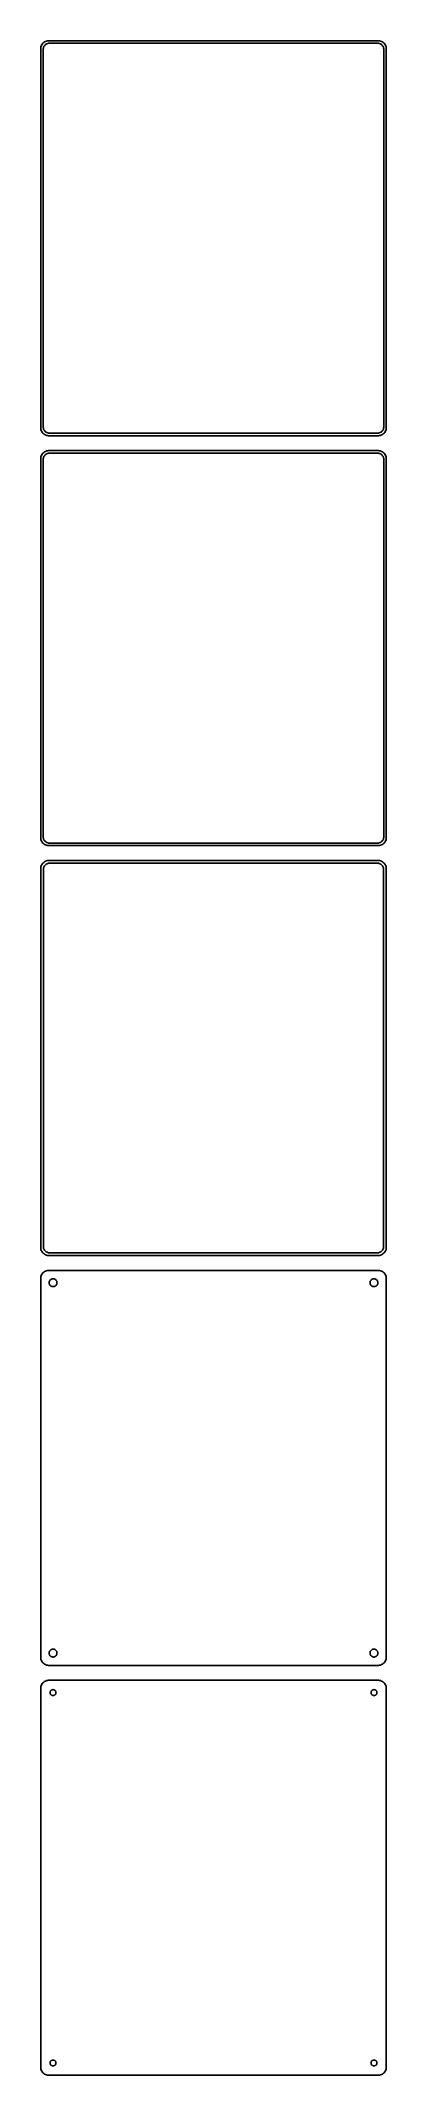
# Model space of a CAD drawing. Header units: metres. Extents: x -105 to 105, y 876 to 2112.
import ezdxf

# ---------------------------------------------------------------- set-up
doc = ezdxf.new("R2010")
doc.units = ezdxf.units.M

msp = doc.modelspace()

# ---------------------------------------------------------------- linework, layer by layer
for p, q in [((-104.961, 2107.63), (-105, 2107)), ((-105, 2107), (-105, 1877)), ((-104.843, 2108.24), (-104.961, 2107.63)), ((-104.649, 2108.84), (-104.843, 2108.24)), ((-104.382, 2109.41), (-104.649, 2108.84)), ((-104.045, 2109.94), (-104.382, 2109.41)), ((-103.645, 2110.42), (-104.045, 2109.94)), ((-103.187, 2110.85), (-103.645, 2110.42)), ((-103.5, 2106.5), (-103.468, 2107)), ((-103.5, 1877.5), (-103.5, 2106.5)), ((-103.468, 2107), (-103.374, 2107.49)), ((-103.374, 2107.49), (-103.219, 2107.97)), ((-103.219, 2107.97), (-103.005, 2108.43)), ((-102.679, 2111.22), (-103.187, 2110.85)), ((-103.005, 2108.43), (-102.736, 2108.85)), ((-102.736, 2108.85), (-102.416, 2109.24)), ((-102.129, 2111.52), (-102.679, 2111.22)), ((-102.416, 2109.24), (-102.05, 2109.58)), ((-101.545, 2111.76), (-102.129, 2111.52)), ((-102.05, 2109.58), (-101.643, 2109.88)), ((-101.643, 2109.88), (-101.203, 2110.12)), ((-100.937, 2111.91), (-101.545, 2111.76)), ((-101.203, 2110.12), (-100.736, 2110.3)), ((-100.314, 2111.99), (-100.937, 2111.91)), ((-100.736, 2110.3), (-100.25, 2110.43)), ((100.314, 2111.99), (-100.314, 2111.99)), ((-100.25, 2110.43), (-99.7512, 2110.49)), ((-99.7512, 2110.49), (99.7512, 2110.49)), ((99.7512, 2110.49), (100.25, 2110.43)), ((100.25, 2110.43), (100.736, 2110.3)), ((100.937, 2111.91), (100.314, 2111.99)), ((100.736, 2110.3), (101.203, 2110.12)), ((101.545, 2111.76), (100.937, 2111.91)), ((101.203, 2110.12), (101.643, 2109.88)), ((102.129, 2111.52), (101.545, 2111.76)), ((101.643, 2109.88), (102.05, 2109.58)), ((102.05, 2109.58), (102.416, 2109.24)), ((102.679, 2111.22), (102.129, 2111.52)), ((102.416, 2109.24), (102.736, 2108.85)), ((103.187, 2110.85), (102.679, 2111.22)), ((102.736, 2108.85), (103.005, 2108.43)), ((103.005, 2108.43), (103.219, 2107.97)), ((103.645, 2110.42), (103.187, 2110.85)), ((103.219, 2107.97), (103.374, 2107.49)), ((103.374, 2107.49), (103.468, 2107)), ((103.468, 2107), (103.5, 2106.5)), ((103.5, 2106.5), (103.5, 1877.5)), ((104.045, 2109.94), (103.645, 2110.42)), ((104.382, 2109.41), (104.045, 2109.94)), ((104.649, 2108.84), (104.382, 2109.41)), ((104.843, 2108.24), (104.649, 2108.84)), ((104.961, 2107.63), (104.843, 2108.24)), ((105, 2107), (104.961, 2107.63)), ((105, 1877), (105, 2107)), ((-105, 1877), (-104.961, 1876.37)), ((-104.961, 1876.37), (-104.843, 1875.76)), ((-104.843, 1875.76), (-104.649, 1875.16)), ((-104.649, 1875.16), (-104.382, 1874.59)), ((-104.382, 1874.59), (-104.045, 1874.06)), ((-104.045, 1874.06), (-103.645, 1873.58)), ((-103.645, 1873.58), (-103.187, 1873.15)), ((-103.468, 1877), (-103.5, 1877.5)), ((-103.374, 1876.51), (-103.468, 1877)), ((-103.219, 1876.03), (-103.374, 1876.51)), ((-103.005, 1875.57), (-103.219, 1876.03)), ((-103.187, 1873.15), (-102.679, 1872.78)), ((-102.736, 1875.15), (-103.005, 1875.57)), ((-102.416, 1874.76), (-102.736, 1875.15)), ((-102.679, 1872.78), (-102.129, 1872.48)), ((-102.05, 1874.42), (-102.416, 1874.76)), ((-102.129, 1872.48), (-101.545, 1872.24)), ((-101.643, 1874.12), (-102.05, 1874.42)), ((-101.203, 1873.88), (-101.643, 1874.12)), ((-101.545, 1872.24), (-100.937, 1872.09)), ((-100.736, 1873.7), (-101.203, 1873.88)), ((-100.937, 1872.09), (-100.314, 1872.01)), ((-100.25, 1873.57), (-100.736, 1873.7)), ((-100.314, 1872.01), (100.314, 1872.01)), ((-99.7512, 1873.51), (-100.25, 1873.57)), ((99.7512, 1873.51), (-99.7512, 1873.51)), ((100.25, 1873.57), (99.7512, 1873.51)), ((100.736, 1873.7), (100.25, 1873.57)), ((100.314, 1872.01), (100.937, 1872.09)), ((101.203, 1873.88), (100.736, 1873.7)), ((100.937, 1872.09), (101.545, 1872.24)), ((101.643, 1874.12), (101.203, 1873.88)), ((101.545, 1872.24), (102.129, 1872.48)), ((102.05, 1874.42), (101.643, 1874.12)), ((102.416, 1874.76), (102.05, 1874.42)), ((102.129, 1872.48), (102.679, 1872.78)), ((102.736, 1875.15), (102.416, 1874.76)), ((102.679, 1872.78), (103.187, 1873.15)), ((103.005, 1875.57), (102.736, 1875.15)), ((103.219, 1876.03), (103.005, 1875.57)), ((103.187, 1873.15), (103.645, 1873.58)), ((103.374, 1876.51), (103.219, 1876.03)), ((103.468, 1877), (103.374, 1876.51)), ((103.5, 1877.5), (103.468, 1877)), ((103.645, 1873.58), (104.045, 1874.06)), ((104.045, 1874.06), (104.382, 1874.59)), ((104.382, 1874.59), (104.649, 1875.16)), ((104.649, 1875.16), (104.843, 1875.76)), ((104.843, 1875.76), (104.961, 1876.37)), ((104.961, 1876.37), (105, 1877)), ((-104.961, 1858.63), (-105, 1858)), ((-105, 1858), (-105, 1628)), ((-104.843, 1859.24), (-104.961, 1858.63)), ((-104.649, 1859.84), (-104.843, 1859.24)), ((-104.382, 1860.41), (-104.649, 1859.84)), ((-104.045, 1860.94), (-104.382, 1860.41)), ((-103.645, 1861.42), (-104.045, 1860.94)), ((-103.187, 1861.85), (-103.645, 1861.42)), ((-103.5, 1857.5), (-103.468, 1858)), ((-103.5, 1628.5), (-103.5, 1857.5)), ((-103.468, 1858), (-103.374, 1858.49)), ((-103.374, 1858.49), (-103.219, 1858.97)), ((-103.219, 1858.97), (-103.005, 1859.43)), ((-102.679, 1862.22), (-103.187, 1861.85)), ((-103.005, 1859.43), (-102.736, 1859.85)), ((-102.736, 1859.85), (-102.416, 1860.24)), ((-102.129, 1862.52), (-102.679, 1862.22)), ((-102.416, 1860.24), (-102.05, 1860.58)), ((-101.545, 1862.76), (-102.129, 1862.52)), ((-102.05, 1860.58), (-101.643, 1860.88)), ((-101.643, 1860.88), (-101.203, 1861.12)), ((-100.937, 1862.91), (-101.545, 1862.76)), ((-101.203, 1861.12), (-100.736, 1861.3)), ((-100.314, 1862.99), (-100.937, 1862.91)), ((-100.736, 1861.3), (-100.25, 1861.43)), ((100.314, 1862.99), (-100.314, 1862.99)), ((-100.25, 1861.43), (-99.7512, 1861.49)), ((-99.7512, 1861.49), (99.7512, 1861.49)), ((99.7512, 1861.49), (100.25, 1861.43)), ((100.25, 1861.43), (100.736, 1861.3)), ((100.937, 1862.91), (100.314, 1862.99)), ((100.736, 1861.3), (101.203, 1861.12)), ((101.545, 1862.76), (100.937, 1862.91)), ((101.203, 1861.12), (101.643, 1860.88)), ((102.129, 1862.52), (101.545, 1862.76)), ((101.643, 1860.88), (102.05, 1860.58)), ((102.05, 1860.58), (102.416, 1860.24)), ((102.679, 1862.22), (102.129, 1862.52)), ((102.416, 1860.24), (102.736, 1859.85)), ((103.187, 1861.85), (102.679, 1862.22)), ((102.736, 1859.85), (103.005, 1859.43)), ((103.005, 1859.43), (103.219, 1858.97)), ((103.645, 1861.42), (103.187, 1861.85)), ((103.219, 1858.97), (103.374, 1858.49)), ((103.374, 1858.49), (103.468, 1858)), ((103.468, 1858), (103.5, 1857.5)), ((103.5, 1857.5), (103.5, 1628.5)), ((104.045, 1860.94), (103.645, 1861.42)), ((104.382, 1860.41), (104.045, 1860.94)), ((104.649, 1859.84), (104.382, 1860.41)), ((104.843, 1859.24), (104.649, 1859.84)), ((104.961, 1858.63), (104.843, 1859.24)), ((105, 1858), (104.961, 1858.63)), ((105, 1628), (105, 1858)), ((-105, 1628), (-104.961, 1627.37)), ((-104.961, 1627.37), (-104.843, 1626.76)), ((-104.843, 1626.76), (-104.649, 1626.16)), ((-104.649, 1626.16), (-104.382, 1625.59)), ((-104.382, 1625.59), (-104.045, 1625.06)), ((-104.045, 1625.06), (-103.645, 1624.58)), ((-103.645, 1624.58), (-103.187, 1624.15)), ((-103.468, 1628), (-103.5, 1628.5)), ((-103.374, 1627.51), (-103.468, 1628)), ((-103.219, 1627.03), (-103.374, 1627.51)), ((-103.005, 1626.57), (-103.219, 1627.03)), ((-103.187, 1624.15), (-102.679, 1623.78)), ((-102.736, 1626.15), (-103.005, 1626.57)), ((-102.416, 1625.76), (-102.736, 1626.15)), ((-102.679, 1623.78), (-102.129, 1623.48)), ((-102.05, 1625.42), (-102.416, 1625.76)), ((-102.129, 1623.48), (-101.545, 1623.24)), ((-101.643, 1625.12), (-102.05, 1625.42)), ((-101.203, 1624.88), (-101.643, 1625.12)), ((-101.545, 1623.24), (-100.937, 1623.09)), ((-100.736, 1624.7), (-101.203, 1624.88)), ((-100.937, 1623.09), (-100.314, 1623.01)), ((-100.25, 1624.57), (-100.736, 1624.7)), ((-100.314, 1623.01), (100.314, 1623.01)), ((-99.7512, 1624.51), (-100.25, 1624.57)), ((99.7512, 1624.51), (-99.7512, 1624.51)), ((100.25, 1624.57), (99.7512, 1624.51)), ((100.736, 1624.7), (100.25, 1624.57)), ((100.314, 1623.01), (100.937, 1623.09)), ((101.203, 1624.88), (100.736, 1624.7)), ((100.937, 1623.09), (101.545, 1623.24)), ((101.643, 1625.12), (101.203, 1624.88)), ((101.545, 1623.24), (102.129, 1623.48)), ((102.05, 1625.42), (101.643, 1625.12)), ((102.416, 1625.76), (102.05, 1625.42)), ((102.129, 1623.48), (102.679, 1623.78)), ((102.736, 1626.15), (102.416, 1625.76)), ((102.679, 1623.78), (103.187, 1624.15)), ((103.005, 1626.57), (102.736, 1626.15)), ((103.219, 1627.03), (103.005, 1626.57)), ((103.187, 1624.15), (103.645, 1624.58)), ((103.374, 1627.51), (103.219, 1627.03)), ((103.468, 1628), (103.374, 1627.51)), ((103.5, 1628.5), (103.468, 1628)), ((103.645, 1624.58), (104.045, 1625.06)), ((104.045, 1625.06), (104.382, 1625.59)), ((104.382, 1625.59), (104.649, 1626.16)), ((104.649, 1626.16), (104.843, 1626.76)), ((104.843, 1626.76), (104.961, 1627.37)), ((104.961, 1627.37), (105, 1628)), ((-104.961, 1609.63), (-105, 1609)), ((-105, 1609), (-105, 1379)), ((-104.843, 1610.24), (-104.961, 1609.63)), ((-104.649, 1610.84), (-104.843, 1610.24)), ((-104.382, 1611.41), (-104.649, 1610.84)), ((-104.045, 1611.94), (-104.382, 1611.41)), ((-103.645, 1612.42), (-104.045, 1611.94)), ((-103.187, 1612.85), (-103.645, 1612.42)), ((-103.373, 1608.5), (-103.342, 1608.99)), ((-103.373, 1379.5), (-103.373, 1608.5)), ((-103.342, 1608.99), (-103.251, 1609.46)), ((-103.251, 1609.46), (-103.101, 1609.93)), ((-102.679, 1613.22), (-103.187, 1612.85)), ((-103.101, 1609.93), (-102.894, 1610.37)), ((-102.894, 1610.37), (-102.633, 1610.78)), ((-102.129, 1613.52), (-102.679, 1613.22)), ((-102.633, 1610.78), (-102.323, 1611.15)), ((-102.323, 1611.15), (-101.969, 1611.48)), ((-101.545, 1613.76), (-102.129, 1613.52)), ((-101.969, 1611.48), (-101.575, 1611.77)), ((-101.575, 1611.77), (-101.149, 1612)), ((-100.937, 1613.91), (-101.545, 1613.76)), ((-101.149, 1612), (-100.697, 1612.18)), ((-100.314, 1613.99), (-100.937, 1613.91)), ((-100.697, 1612.18), (-100.226, 1612.3)), ((100.314, 1613.99), (-100.314, 1613.99)), ((-100.226, 1612.3), (-99.7432, 1612.36)), ((-99.7432, 1612.36), (99.7432, 1612.36)), ((99.7432, 1612.36), (100.226, 1612.3)), ((100.226, 1612.3), (100.697, 1612.18)), ((100.937, 1613.91), (100.314, 1613.99)), ((100.697, 1612.18), (101.149, 1612)), ((101.545, 1613.76), (100.937, 1613.91)), ((101.149, 1612), (101.575, 1611.77)), ((102.129, 1613.52), (101.545, 1613.76)), ((101.575, 1611.77), (101.969, 1611.48)), ((101.969, 1611.48), (102.323, 1611.15)), ((102.679, 1613.22), (102.129, 1613.52)), ((102.323, 1611.15), (102.633, 1610.78)), ((102.633, 1610.78), (102.894, 1610.37)), ((103.187, 1612.85), (102.679, 1613.22)), ((102.894, 1610.37), (103.101, 1609.93)), ((103.101, 1609.93), (103.251, 1609.46)), ((103.645, 1612.42), (103.187, 1612.85)), ((103.251, 1609.46), (103.342, 1608.99)), ((103.342, 1608.99), (103.373, 1608.5)), ((103.373, 1608.5), (103.373, 1379.5)), ((104.045, 1611.94), (103.645, 1612.42)), ((104.382, 1611.41), (104.045, 1611.94)), ((104.649, 1610.84), (104.382, 1611.41)), ((104.843, 1610.24), (104.649, 1610.84)), ((104.961, 1609.63), (104.843, 1610.24)), ((105, 1609), (104.961, 1609.63)), ((105, 1379), (105, 1609)), ((-105, 1379), (-104.961, 1378.37)), ((-104.961, 1378.37), (-104.843, 1377.76)), ((-104.843, 1377.76), (-104.649, 1377.16)), ((-104.649, 1377.16), (-104.382, 1376.59)), ((-104.382, 1376.59), (-104.045, 1376.06)), ((-104.045, 1376.06), (-103.645, 1375.58)), ((-103.645, 1375.58), (-103.187, 1375.15)), ((-103.342, 1379.01), (-103.373, 1379.5)), ((-103.251, 1378.54), (-103.342, 1379.01)), ((-103.101, 1378.07), (-103.251, 1378.54)), ((-103.187, 1375.15), (-102.679, 1374.78)), ((-102.894, 1377.63), (-103.101, 1378.07)), ((-102.633, 1377.22), (-102.894, 1377.63)), ((-102.679, 1374.78), (-102.129, 1374.48)), ((-102.323, 1376.85), (-102.633, 1377.22)), ((-101.969, 1376.52), (-102.323, 1376.85)), ((-102.129, 1374.48), (-101.545, 1374.24)), ((-101.575, 1376.23), (-101.969, 1376.52)), ((-101.149, 1376), (-101.575, 1376.23)), ((-101.545, 1374.24), (-100.937, 1374.09)), ((-100.697, 1375.82), (-101.149, 1376)), ((-100.937, 1374.09), (-100.314, 1374.01)), ((-100.226, 1375.7), (-100.697, 1375.82)), ((-100.314, 1374.01), (100.314, 1374.01)), ((-99.7432, 1375.64), (-100.226, 1375.7)), ((99.7432, 1375.64), (-99.7432, 1375.64)), ((100.226, 1375.7), (99.7432, 1375.64)), ((100.697, 1375.82), (100.226, 1375.7)), ((100.314, 1374.01), (100.937, 1374.09)), ((101.149, 1376), (100.697, 1375.82)), ((100.937, 1374.09), (101.545, 1374.24)), ((101.575, 1376.23), (101.149, 1376)), ((101.545, 1374.24), (102.129, 1374.48)), ((101.969, 1376.52), (101.575, 1376.23)), ((102.323, 1376.85), (101.969, 1376.52)), ((102.129, 1374.48), (102.679, 1374.78)), ((102.633, 1377.22), (102.323, 1376.85)), ((102.894, 1377.63), (102.633, 1377.22)), ((102.679, 1374.78), (103.187, 1375.15)), ((103.101, 1378.07), (102.894, 1377.63)), ((103.251, 1378.54), (103.101, 1378.07)), ((103.187, 1375.15), (103.645, 1375.58)), ((103.342, 1379.01), (103.251, 1378.54)), ((103.373, 1379.5), (103.342, 1379.01)), ((103.645, 1375.58), (104.045, 1376.06)), ((104.045, 1376.06), (104.382, 1376.59)), ((104.382, 1376.59), (104.649, 1377.16)), ((104.649, 1377.16), (104.843, 1377.76)), ((104.843, 1377.76), (104.961, 1378.37)), ((104.961, 1378.37), (105, 1379)), ((-104.961, 1360.63), (-105, 1360)), ((-105, 1360), (-105, 1130)), ((-104.843, 1361.24), (-104.961, 1360.63)), ((-104.649, 1361.84), (-104.843, 1361.24)), ((-104.382, 1362.41), (-104.649, 1361.84)), ((-104.045, 1362.94), (-104.382, 1362.41)), ((-103.645, 1363.42), (-104.045, 1362.94)), ((-103.187, 1363.85), (-103.645, 1363.42)), ((-102.679, 1364.22), (-103.187, 1363.85)), ((-102.129, 1364.52), (-102.679, 1364.22)), ((-101.545, 1364.76), (-102.129, 1364.52)), ((-100.937, 1364.91), (-101.545, 1364.76)), ((-100.314, 1364.99), (-100.937, 1364.91)), ((100.314, 1364.99), (-100.314, 1364.99)), ((-98.786, 1359.53), (-98.5219, 1359.67)), ((-98.5219, 1359.67), (-98.2416, 1359.78)), ((-98.2416, 1359.78), (-97.9497, 1359.86)), ((-97.9497, 1359.86), (-97.6507, 1359.9)), ((-97.6507, 1359.9), (-97.3493, 1359.9)), ((-97.3493, 1359.9), (-97.0503, 1359.86)), ((-97.0503, 1359.86), (-96.7584, 1359.78)), ((-96.7584, 1359.78), (-96.4781, 1359.67)), ((-96.4781, 1359.67), (-96.214, 1359.53)), ((96.214, 1359.53), (96.4781, 1359.67)), ((96.4781, 1359.67), (96.7584, 1359.78)), ((96.7584, 1359.78), (97.0503, 1359.86)), ((97.0503, 1359.86), (97.3493, 1359.9)), ((97.3493, 1359.9), (97.6507, 1359.9)), ((97.6507, 1359.9), (97.9497, 1359.86)), ((97.9497, 1359.86), (98.2416, 1359.78)), ((98.2416, 1359.78), (98.5219, 1359.67)), ((98.5219, 1359.67), (98.786, 1359.53)), ((100.937, 1364.91), (100.314, 1364.99)), ((101.545, 1364.76), (100.937, 1364.91)), ((102.129, 1364.52), (101.545, 1364.76)), ((102.679, 1364.22), (102.129, 1364.52)), ((103.187, 1363.85), (102.679, 1364.22)), ((103.645, 1363.42), (103.187, 1363.85)), ((104.045, 1362.94), (103.645, 1363.42)), ((104.382, 1362.41), (104.045, 1362.94)), ((104.649, 1361.84), (104.382, 1362.41)), ((104.843, 1361.24), (104.649, 1361.84)), ((104.961, 1360.63), (104.843, 1361.24)), ((105, 1360), (104.961, 1360.63)), ((105, 1130), (105, 1360)), ((-99.9, 1357.5), (-99.8811, 1357.8)), ((-99.8811, 1357.2), (-99.9, 1357.5)), ((-99.8811, 1357.8), (-99.8246, 1358.1)), ((-99.8246, 1356.9), (-99.8811, 1357.2)), ((-99.8246, 1358.1), (-99.7315, 1358.38)), ((-99.7315, 1356.62), (-99.8246, 1356.9)), ((-99.7315, 1358.38), (-99.6031, 1358.66)), ((-99.6031, 1356.34), (-99.7315, 1356.62)), ((-99.6031, 1358.66), (-99.4416, 1358.91)), ((-99.4416, 1356.09), (-99.6031, 1356.34)), ((-99.4416, 1358.91), (-99.2495, 1359.14)), ((-99.2495, 1355.86), (-99.4416, 1356.09)), ((-99.2495, 1359.14), (-99.0298, 1359.35)), ((-99.0298, 1355.65), (-99.2495, 1355.86)), ((-99.0298, 1359.35), (-98.786, 1359.53)), ((-98.786, 1355.47), (-99.0298, 1355.65)), ((-98.5219, 1355.33), (-98.786, 1355.47)), ((-98.2416, 1355.22), (-98.5219, 1355.33)), ((-97.9497, 1355.14), (-98.2416, 1355.22)), ((-97.6507, 1355.1), (-97.9497, 1355.14)), ((-97.3493, 1355.1), (-97.6507, 1355.1)), ((-97.0503, 1355.14), (-97.3493, 1355.1)), ((-96.7584, 1355.22), (-97.0503, 1355.14)), ((-96.4781, 1355.33), (-96.7584, 1355.22)), ((-96.214, 1355.47), (-96.4781, 1355.33)), ((-96.214, 1359.53), (-95.9702, 1359.35)), ((-95.9702, 1355.65), (-96.214, 1355.47)), ((-95.9702, 1359.35), (-95.7505, 1359.14)), ((-95.7505, 1355.86), (-95.9702, 1355.65)), ((-95.7505, 1359.14), (-95.5583, 1358.91)), ((-95.5583, 1356.09), (-95.7505, 1355.86)), ((-95.5583, 1358.91), (-95.3969, 1358.66)), ((-95.3969, 1356.34), (-95.5583, 1356.09)), ((-95.3969, 1358.66), (-95.2685, 1358.38)), ((-95.2685, 1356.62), (-95.3969, 1356.34)), ((-95.2685, 1358.38), (-95.1754, 1358.1)), ((-95.1754, 1356.9), (-95.2685, 1356.62)), ((-95.1754, 1358.1), (-95.1189, 1357.8)), ((-95.1189, 1357.2), (-95.1754, 1356.9)), ((-95.1189, 1357.8), (-95.1, 1357.5)), ((-95.1, 1357.5), (-95.1189, 1357.2)), ((95.1, 1357.5), (95.1189, 1357.8)), ((95.1189, 1357.2), (95.1, 1357.5)), ((95.1189, 1357.8), (95.1754, 1358.1)), ((95.1754, 1356.9), (95.1189, 1357.2)), ((95.1754, 1358.1), (95.2685, 1358.38)), ((95.2685, 1356.62), (95.1754, 1356.9)), ((95.2685, 1358.38), (95.3969, 1358.66)), ((95.3969, 1356.34), (95.2685, 1356.62)), ((95.3969, 1358.66), (95.5583, 1358.91)), ((95.5583, 1356.09), (95.3969, 1356.34)), ((95.5583, 1358.91), (95.7505, 1359.14)), ((95.7505, 1355.86), (95.5583, 1356.09)), ((95.7505, 1359.14), (95.9702, 1359.35)), ((95.9702, 1355.65), (95.7505, 1355.86)), ((95.9702, 1359.35), (96.214, 1359.53)), ((96.214, 1355.47), (95.9702, 1355.65)), ((96.4781, 1355.33), (96.214, 1355.47)), ((96.7584, 1355.22), (96.4781, 1355.33)), ((97.0503, 1355.14), (96.7584, 1355.22)), ((97.3493, 1355.1), (97.0503, 1355.14)), ((97.6507, 1355.1), (97.3493, 1355.1)), ((97.9497, 1355.14), (97.6507, 1355.1)), ((98.2416, 1355.22), (97.9497, 1355.14)), ((98.5219, 1355.33), (98.2416, 1355.22)), ((98.786, 1355.47), (98.5219, 1355.33)), ((98.786, 1359.53), (99.0298, 1359.35)), ((99.0298, 1355.65), (98.786, 1355.47)), ((99.0298, 1359.35), (99.2495, 1359.14)), ((99.2495, 1355.86), (99.0298, 1355.65)), ((99.2495, 1359.14), (99.4416, 1358.91)), ((99.4416, 1356.09), (99.2495, 1355.86)), ((99.4416, 1358.91), (99.6031, 1358.66)), ((99.6031, 1356.34), (99.4416, 1356.09)), ((99.6031, 1358.66), (99.7315, 1358.38)), ((99.7315, 1356.62), (99.6031, 1356.34)), ((99.7315, 1358.38), (99.8246, 1358.1)), ((99.8246, 1356.9), (99.7315, 1356.62)), ((99.8246, 1358.1), (99.8811, 1357.8)), ((99.8811, 1357.2), (99.8246, 1356.9)), ((99.8811, 1357.8), (99.9, 1357.5)), ((99.9, 1357.5), (99.8811, 1357.2)), ((-105, 1130), (-104.961, 1129.37)), ((-104.961, 1129.37), (-104.843, 1128.76)), ((-104.843, 1128.76), (-104.649, 1128.16)), ((-104.649, 1128.16), (-104.382, 1127.59)), ((-104.382, 1127.59), (-104.045, 1127.06)), ((-104.045, 1127.06), (-103.645, 1126.58)), ((-103.645, 1126.58), (-103.187, 1126.15)), ((-103.187, 1126.15), (-102.679, 1125.78)), ((-102.679, 1125.78), (-102.129, 1125.48)), ((-102.129, 1125.48), (-101.545, 1125.24)), ((-101.545, 1125.24), (-100.937, 1125.09)), ((-100.937, 1125.09), (-100.314, 1125.01)), ((-100.314, 1125.01), (100.314, 1125.01)), ((-99.9, 1132.5), (-99.8811, 1132.8)), ((-99.8811, 1132.2), (-99.9, 1132.5)), ((-99.8811, 1132.8), (-99.8246, 1133.1)), ((-99.8246, 1131.9), (-99.8811, 1132.2)), ((-99.8246, 1133.1), (-99.7315, 1133.38)), ((-99.7315, 1131.62), (-99.8246, 1131.9)), ((-99.7315, 1133.38), (-99.6031, 1133.66)), ((-99.6031, 1131.34), (-99.7315, 1131.62)), ((-99.6031, 1133.66), (-99.4416, 1133.91)), ((-99.4416, 1131.09), (-99.6031, 1131.34)), ((-99.4416, 1133.91), (-99.2495, 1134.14)), ((-99.2495, 1130.86), (-99.4416, 1131.09)), ((-99.2495, 1134.14), (-99.0298, 1134.35)), ((-99.0298, 1130.65), (-99.2495, 1130.86)), ((-99.0298, 1134.35), (-98.786, 1134.53)), ((-98.786, 1130.47), (-99.0298, 1130.65)), ((-98.786, 1134.53), (-98.5219, 1134.67)), ((-98.5219, 1130.33), (-98.786, 1130.47)), ((-98.5219, 1134.67), (-98.2416, 1134.78)), ((-98.2416, 1130.22), (-98.5219, 1130.33)), ((-98.2416, 1134.78), (-97.9497, 1134.86)), ((-97.9497, 1130.14), (-98.2416, 1130.22)), ((-97.9497, 1134.86), (-97.6507, 1134.9)), ((-97.6507, 1130.1), (-97.9497, 1130.14)), ((-97.6507, 1134.9), (-97.3493, 1134.9)), ((-97.3493, 1130.1), (-97.6507, 1130.1)), ((-97.3493, 1134.9), (-97.0503, 1134.86)), ((-97.0503, 1130.14), (-97.3493, 1130.1)), ((-97.0503, 1134.86), (-96.7584, 1134.78)), ((-96.7584, 1130.22), (-97.0503, 1130.14)), ((-96.7584, 1134.78), (-96.4781, 1134.67)), ((-96.4781, 1130.33), (-96.7584, 1130.22)), ((-96.4781, 1134.67), (-96.214, 1134.53)), ((-96.214, 1130.47), (-96.4781, 1130.33)), ((-96.214, 1134.53), (-95.9702, 1134.35)), ((-95.9702, 1130.65), (-96.214, 1130.47)), ((-95.9702, 1134.35), (-95.7505, 1134.14)), ((-95.7505, 1130.86), (-95.9702, 1130.65)), ((-95.7505, 1134.14), (-95.5583, 1133.91)), ((-95.5583, 1131.09), (-95.7505, 1130.86)), ((-95.5583, 1133.91), (-95.3969, 1133.66)), ((-95.3969, 1131.34), (-95.5583, 1131.09)), ((-95.3969, 1133.66), (-95.2685, 1133.38)), ((-95.2685, 1131.62), (-95.3969, 1131.34)), ((-95.2685, 1133.38), (-95.1754, 1133.1)), ((-95.1754, 1131.9), (-95.2685, 1131.62)), ((-95.1754, 1133.1), (-95.1189, 1132.8)), ((-95.1189, 1132.2), (-95.1754, 1131.9)), ((-95.1189, 1132.8), (-95.1, 1132.5)), ((-95.1, 1132.5), (-95.1189, 1132.2)), ((95.1, 1132.5), (95.1189, 1132.8)), ((95.1189, 1132.2), (95.1, 1132.5)), ((95.1189, 1132.8), (95.1754, 1133.1)), ((95.1754, 1131.9), (95.1189, 1132.2)), ((95.1754, 1133.1), (95.2685, 1133.38)), ((95.2685, 1131.62), (95.1754, 1131.9)), ((95.2685, 1133.38), (95.3969, 1133.66)), ((95.3969, 1131.34), (95.2685, 1131.62)), ((95.3969, 1133.66), (95.5583, 1133.91)), ((95.5583, 1131.09), (95.3969, 1131.34)), ((95.5583, 1133.91), (95.7505, 1134.14)), ((95.7505, 1130.86), (95.5583, 1131.09)), ((95.7505, 1134.14), (95.9702, 1134.35)), ((95.9702, 1130.65), (95.7505, 1130.86)), ((95.9702, 1134.35), (96.214, 1134.53)), ((96.214, 1130.47), (95.9702, 1130.65)), ((96.214, 1134.53), (96.4781, 1134.67)), ((96.4781, 1130.33), (96.214, 1130.47)), ((96.4781, 1134.67), (96.7584, 1134.78)), ((96.7584, 1130.22), (96.4781, 1130.33)), ((96.7584, 1134.78), (97.0503, 1134.86)), ((97.0503, 1130.14), (96.7584, 1130.22)), ((97.0503, 1134.86), (97.3493, 1134.9)), ((97.3493, 1130.1), (97.0503, 1130.14)), ((97.3493, 1134.9), (97.6507, 1134.9)), ((97.6507, 1130.1), (97.3493, 1130.1)), ((97.6507, 1134.9), (97.9497, 1134.86)), ((97.9497, 1130.14), (97.6507, 1130.1)), ((97.9497, 1134.86), (98.2416, 1134.78)), ((98.2416, 1130.22), (97.9497, 1130.14)), ((98.2416, 1134.78), (98.5219, 1134.67)), ((98.5219, 1130.33), (98.2416, 1130.22)), ((98.5219, 1134.67), (98.786, 1134.53)), ((98.786, 1130.47), (98.5219, 1130.33)), ((98.786, 1134.53), (99.0298, 1134.35)), ((99.0298, 1130.65), (98.786, 1130.47)), ((99.0298, 1134.35), (99.2495, 1134.14)), ((99.2495, 1130.86), (99.0298, 1130.65)), ((99.2495, 1134.14), (99.4416, 1133.91)), ((99.4416, 1131.09), (99.2495, 1130.86)), ((99.4416, 1133.91), (99.6031, 1133.66)), ((99.6031, 1131.34), (99.4416, 1131.09)), ((99.6031, 1133.66), (99.7315, 1133.38)), ((99.7315, 1131.62), (99.6031, 1131.34)), ((99.7315, 1133.38), (99.8246, 1133.1)), ((99.8246, 1131.9), (99.7315, 1131.62)), ((99.8246, 1133.1), (99.8811, 1132.8)), ((99.8811, 1132.2), (99.8246, 1131.9)), ((99.8811, 1132.8), (99.9, 1132.5)), ((99.9, 1132.5), (99.8811, 1132.2)), ((100.314, 1125.01), (100.937, 1125.09)), ((100.937, 1125.09), (101.545, 1125.24)), ((101.545, 1125.24), (102.129, 1125.48)), ((102.129, 1125.48), (102.679, 1125.78)), ((102.679, 1125.78), (103.187, 1126.15)), ((103.187, 1126.15), (103.645, 1126.58)), ((103.645, 1126.58), (104.045, 1127.06)), ((104.045, 1127.06), (104.382, 1127.59)), ((104.382, 1127.59), (104.649, 1128.16)), ((104.649, 1128.16), (104.843, 1128.76)), ((104.843, 1128.76), (104.961, 1129.37)), ((104.961, 1129.37), (105, 1130)), ((-104.649, 1112.84), (-104.843, 1112.24)), ((-104.382, 1113.41), (-104.649, 1112.84)), ((-104.045, 1113.94), (-104.382, 1113.41)), ((-103.645, 1114.42), (-104.045, 1113.94)), ((-103.187, 1114.85), (-103.645, 1114.42)), ((-102.679, 1115.22), (-103.187, 1114.85)), ((-102.129, 1115.52), (-102.679, 1115.22)), ((-101.545, 1115.76), (-102.129, 1115.52)), ((-100.937, 1115.91), (-101.545, 1115.76)), ((-100.314, 1115.99), (-100.937, 1115.91)), ((100.314, 1115.99), (-100.314, 1115.99)), ((100.937, 1115.91), (100.314, 1115.99)), ((101.545, 1115.76), (100.937, 1115.91)), ((102.129, 1115.52), (101.545, 1115.76)), ((102.679, 1115.22), (102.129, 1115.52)), ((103.187, 1114.85), (102.679, 1115.22)), ((103.645, 1114.42), (103.187, 1114.85)), ((104.045, 1113.94), (103.645, 1114.42)), ((104.382, 1113.41), (104.045, 1113.94)), ((104.649, 1112.84), (104.382, 1113.41)), ((104.843, 1112.24), (104.649, 1112.84)), ((-104.961, 1111.63), (-105, 1111)), ((-105, 1111), (-105, 881)), ((-104.843, 1112.24), (-104.961, 1111.63)), ((-99.3, 1108.5), (-99.2858, 1108.73)), ((-99.2858, 1108.27), (-99.3, 1108.5)), ((-99.2858, 1108.73), (-99.2434, 1108.95)), ((-99.2434, 1108.05), (-99.2858, 1108.27)), ((-99.2434, 1108.95), (-99.1736, 1109.16)), ((-99.1736, 1107.84), (-99.2434, 1108.05)), ((-99.1736, 1109.16), (-99.0773, 1109.37)), ((-99.0773, 1107.63), (-99.1736, 1107.84)), ((-99.0773, 1109.37), (-98.9562, 1109.56)), ((-98.9562, 1107.44), (-99.0773, 1107.63)), ((-98.9562, 1109.56), (-98.8121, 1109.73)), ((-98.8121, 1107.27), (-98.9562, 1107.44)), ((-98.8121, 1109.73), (-98.6474, 1109.89)), ((-98.6474, 1107.11), (-98.8121, 1107.27)), ((-98.6474, 1109.89), (-98.4645, 1110.02)), ((-98.4645, 1106.98), (-98.6474, 1107.11)), ((-98.4645, 1110.02), (-98.2664, 1110.13)), ((-98.2664, 1106.87), (-98.4645, 1106.98)), ((-98.2664, 1110.13), (-98.0562, 1110.21)), ((-98.0562, 1106.79), (-98.2664, 1106.87)), ((-98.0562, 1110.21), (-97.8373, 1110.27)), ((-97.8373, 1106.73), (-98.0562, 1106.79)), ((-97.8373, 1110.27), (-97.613, 1110.3)), ((-97.613, 1106.7), (-97.8373, 1106.73)), ((-97.613, 1110.3), (-97.387, 1110.3)), ((-97.387, 1106.7), (-97.613, 1106.7)), ((-97.387, 1110.3), (-97.1627, 1110.27)), ((-97.1627, 1106.73), (-97.387, 1106.7)), ((-97.1627, 1110.27), (-96.9438, 1110.21)), ((-96.9438, 1106.79), (-97.1627, 1106.73)), ((-96.9438, 1110.21), (-96.7336, 1110.13)), ((-96.7336, 1106.87), (-96.9438, 1106.79)), ((-96.7336, 1110.13), (-96.5355, 1110.02)), ((-96.5355, 1106.98), (-96.7336, 1106.87)), ((-96.5355, 1110.02), (-96.3526, 1109.89)), ((-96.3526, 1107.11), (-96.5355, 1106.98)), ((-96.3526, 1109.89), (-96.1879, 1109.73)), ((-96.1879, 1107.27), (-96.3526, 1107.11)), ((-96.1879, 1109.73), (-96.0438, 1109.56)), ((-96.0438, 1107.44), (-96.1879, 1107.27)), ((-96.0438, 1109.56), (-95.9226, 1109.37)), ((-95.9226, 1107.63), (-96.0438, 1107.44)), ((-95.9226, 1109.37), (-95.8264, 1109.16)), ((-95.8264, 1107.84), (-95.9226, 1107.63)), ((-95.8264, 1109.16), (-95.7565, 1108.95)), ((-95.7565, 1108.05), (-95.8264, 1107.84)), ((-95.7565, 1108.95), (-95.7142, 1108.73)), ((-95.7142, 1108.27), (-95.7565, 1108.05)), ((-95.7142, 1108.73), (-95.7, 1108.5)), ((-95.7, 1108.5), (-95.7142, 1108.27)), ((95.7, 1108.5), (95.7142, 1108.73)), ((95.7142, 1108.27), (95.7, 1108.5)), ((95.7142, 1108.73), (95.7565, 1108.95)), ((95.7565, 1108.05), (95.7142, 1108.27)), ((95.7565, 1108.95), (95.8264, 1109.16)), ((95.8264, 1107.84), (95.7565, 1108.05)), ((95.8264, 1109.16), (95.9226, 1109.37)), ((95.9226, 1107.63), (95.8264, 1107.84)), ((95.9226, 1109.37), (96.0438, 1109.56)), ((96.0438, 1107.44), (95.9226, 1107.63)), ((96.0438, 1109.56), (96.1879, 1109.73)), ((96.1879, 1107.27), (96.0438, 1107.44)), ((96.1879, 1109.73), (96.3526, 1109.89)), ((96.3526, 1107.11), (96.1879, 1107.27)), ((96.3526, 1109.89), (96.5355, 1110.02)), ((96.5355, 1106.98), (96.3526, 1107.11)), ((96.5355, 1110.02), (96.7336, 1110.13)), ((96.7336, 1106.87), (96.5355, 1106.98)), ((96.7336, 1110.13), (96.9438, 1110.21)), ((96.9438, 1106.79), (96.7336, 1106.87)), ((96.9438, 1110.21), (97.1627, 1110.27)), ((97.1627, 1106.73), (96.9438, 1106.79)), ((97.1627, 1110.27), (97.387, 1110.3)), ((97.387, 1106.7), (97.1627, 1106.73)), ((97.387, 1110.3), (97.613, 1110.3)), ((97.613, 1106.7), (97.387, 1106.7)), ((97.613, 1110.3), (97.8373, 1110.27)), ((97.8373, 1106.73), (97.613, 1106.7)), ((97.8373, 1110.27), (98.0562, 1110.21)), ((98.0562, 1106.79), (97.8373, 1106.73)), ((98.0562, 1110.21), (98.2664, 1110.13)), ((98.2664, 1106.87), (98.0562, 1106.79)), ((98.2664, 1110.13), (98.4645, 1110.02)), ((98.4645, 1106.98), (98.2664, 1106.87)), ((98.4645, 1110.02), (98.6474, 1109.89)), ((98.6474, 1107.11), (98.4645, 1106.98)), ((98.6474, 1109.89), (98.8121, 1109.73)), ((98.8121, 1107.27), (98.6474, 1107.11)), ((98.8121, 1109.73), (98.9562, 1109.56)), ((98.9562, 1107.44), (98.8121, 1107.27)), ((98.9562, 1109.56), (99.0773, 1109.37)), ((99.0773, 1107.63), (98.9562, 1107.44)), ((99.0773, 1109.37), (99.1736, 1109.16)), ((99.1736, 1107.84), (99.0773, 1107.63)), ((99.1736, 1109.16), (99.2434, 1108.95)), ((99.2434, 1108.05), (99.1736, 1107.84)), ((99.2434, 1108.95), (99.2858, 1108.73)), ((99.2858, 1108.27), (99.2434, 1108.05)), ((99.2858, 1108.73), (99.3, 1108.5)), ((99.3, 1108.5), (99.2858, 1108.27)), ((104.961, 1111.63), (104.843, 1112.24)), ((105, 1111), (104.961, 1111.63)), ((105, 881), (105, 1111)), ((-105, 881), (-104.961, 880.373)), ((-104.961, 880.373), (-104.843, 879.757)), ((-104.843, 879.757), (-104.649, 879.159)), ((-104.649, 879.159), (-104.382, 878.591)), ((-104.382, 878.591), (-104.045, 878.061)), ((-104.045, 878.061), (-103.645, 877.577)), ((-103.645, 877.577), (-103.187, 877.147)), ((-99.3, 883.5), (-99.2858, 883.726)), ((-99.2858, 883.274), (-99.3, 883.5)), ((-99.2858, 883.726), (-99.2434, 883.948)), ((-99.2434, 883.052), (-99.2858, 883.274)), ((-99.2434, 883.948), (-99.1736, 884.163)), ((-99.1736, 882.837), (-99.2434, 883.052)), ((-99.1736, 884.163), (-99.0773, 884.367)), ((-99.0773, 882.633), (-99.1736, 882.837)), ((-99.0773, 884.367), (-98.9562, 884.558)), ((-98.9562, 882.442), (-99.0773, 882.633)), ((-98.9562, 884.558), (-98.8121, 884.732)), ((-98.8121, 882.268), (-98.9562, 882.442)), ((-98.8121, 884.732), (-98.6474, 884.887)), ((-98.6474, 882.113), (-98.8121, 882.268)), ((-98.6474, 884.887), (-98.4645, 885.02)), ((-98.4645, 881.98), (-98.6474, 882.113)), ((-98.4645, 885.02), (-98.2664, 885.129)), ((-98.2664, 881.871), (-98.4645, 881.98)), ((-98.2664, 885.129), (-98.0562, 885.212)), ((-98.0562, 881.788), (-98.2664, 881.871)), ((-98.0562, 885.212), (-97.8373, 885.268)), ((-97.8373, 881.732), (-98.0562, 881.788)), ((-97.8373, 885.268), (-97.613, 885.296)), ((-97.613, 881.704), (-97.8373, 881.732)), ((-97.613, 885.296), (-97.387, 885.296)), ((-97.387, 881.704), (-97.613, 881.704)), ((-97.387, 885.296), (-97.1627, 885.268)), ((-97.1627, 881.732), (-97.387, 881.704)), ((-97.1627, 885.268), (-96.9438, 885.212)), ((-96.9438, 881.788), (-97.1627, 881.732)), ((-96.9438, 885.212), (-96.7336, 885.129)), ((-96.7336, 881.871), (-96.9438, 881.788)), ((-96.7336, 885.129), (-96.5355, 885.02)), ((-96.5355, 881.98), (-96.7336, 881.871)), ((-96.5355, 885.02), (-96.3526, 884.887)), ((-96.3526, 882.113), (-96.5355, 881.98)), ((-96.3526, 884.887), (-96.1879, 884.732)), ((-96.1879, 882.268), (-96.3526, 882.113)), ((-96.1879, 884.732), (-96.0438, 884.558)), ((-96.0438, 882.442), (-96.1879, 882.268)), ((-96.0438, 884.558), (-95.9226, 884.367)), ((-95.9226, 882.633), (-96.0438, 882.442)), ((-95.9226, 884.367), (-95.8264, 884.163)), ((-95.8264, 882.837), (-95.9226, 882.633)), ((-95.8264, 884.163), (-95.7565, 883.948)), ((-95.7565, 883.052), (-95.8264, 882.837)), ((-95.7565, 883.948), (-95.7142, 883.726)), ((-95.7142, 883.274), (-95.7565, 883.052)), ((-95.7142, 883.726), (-95.7, 883.5)), ((-95.7, 883.5), (-95.7142, 883.274)), ((95.7, 883.5), (95.7142, 883.726)), ((95.7142, 883.274), (95.7, 883.5)), ((95.7142, 883.726), (95.7565, 883.948)), ((95.7565, 883.052), (95.7142, 883.274)), ((95.7565, 883.948), (95.8264, 884.163)), ((95.8264, 882.837), (95.7565, 883.052)), ((95.8264, 884.163), (95.9226, 884.367)), ((95.9226, 882.633), (95.8264, 882.837)), ((95.9226, 884.367), (96.0438, 884.558)), ((96.0438, 882.442), (95.9226, 882.633)), ((96.0438, 884.558), (96.1879, 884.732)), ((96.1879, 882.268), (96.0438, 882.442)), ((96.1879, 884.732), (96.3526, 884.887)), ((96.3526, 882.113), (96.1879, 882.268)), ((96.3526, 884.887), (96.5355, 885.02)), ((96.5355, 881.98), (96.3526, 882.113)), ((96.5355, 885.02), (96.7336, 885.129)), ((96.7336, 881.871), (96.5355, 881.98)), ((96.7336, 885.129), (96.9438, 885.212)), ((96.9438, 881.788), (96.7336, 881.871)), ((96.9438, 885.212), (97.1627, 885.268)), ((97.1627, 881.732), (96.9438, 881.788)), ((97.1627, 885.268), (97.387, 885.296)), ((97.387, 881.704), (97.1627, 881.732)), ((97.387, 885.296), (97.613, 885.296)), ((97.613, 881.704), (97.387, 881.704)), ((97.613, 885.296), (97.8373, 885.268)), ((97.8373, 881.732), (97.613, 881.704)), ((97.8373, 885.268), (98.0562, 885.212)), ((98.0562, 881.788), (97.8373, 881.732)), ((98.0562, 885.212), (98.2664, 885.129)), ((98.2664, 881.871), (98.0562, 881.788)), ((98.2664, 885.129), (98.4645, 885.02)), ((98.4645, 881.98), (98.2664, 881.871)), ((98.4645, 885.02), (98.6474, 884.887)), ((98.6474, 882.113), (98.4645, 881.98)), ((98.6474, 884.887), (98.8121, 884.732)), ((98.8121, 882.268), (98.6474, 882.113)), ((98.8121, 884.732), (98.9562, 884.558)), ((98.9562, 882.442), (98.8121, 882.268)), ((98.9562, 884.558), (99.0773, 884.367)), ((99.0773, 882.633), (98.9562, 882.442)), ((99.0773, 884.367), (99.1736, 884.163)), ((99.1736, 882.837), (99.0773, 882.633)), ((99.1736, 884.163), (99.2434, 883.948)), ((99.2434, 883.052), (99.1736, 882.837)), ((99.2434, 883.948), (99.2858, 883.726)), ((99.2858, 883.274), (99.2434, 883.052)), ((99.2858, 883.726), (99.3, 883.5)), ((99.3, 883.5), (99.2858, 883.274)), ((103.187, 877.147), (103.645, 877.577)), ((103.645, 877.577), (104.045, 878.061)), ((104.045, 878.061), (104.382, 878.591)), ((104.382, 878.591), (104.649, 879.159)), ((104.649, 879.159), (104.843, 879.757)), ((104.843, 879.757), (104.961, 880.373)), ((104.961, 880.373), (105, 881)), ((-103.187, 877.147), (-102.679, 876.778)), ((-102.679, 876.778), (-102.129, 876.476)), ((-102.129, 876.476), (-101.545, 876.245)), ((-101.545, 876.245), (-100.937, 876.089)), ((-100.937, 876.089), (-100.314, 876.01)), ((-100.314, 876.01), (100.314, 876.01)), ((100.314, 876.01), (100.937, 876.089)), ((100.937, 876.089), (101.545, 876.245)), ((101.545, 876.245), (102.129, 876.476)), ((102.129, 876.476), (102.679, 876.778)), ((102.679, 876.778), (103.187, 877.147))]:
    msp.add_line(p, q)

doc.saveas('drawing.dxf')
